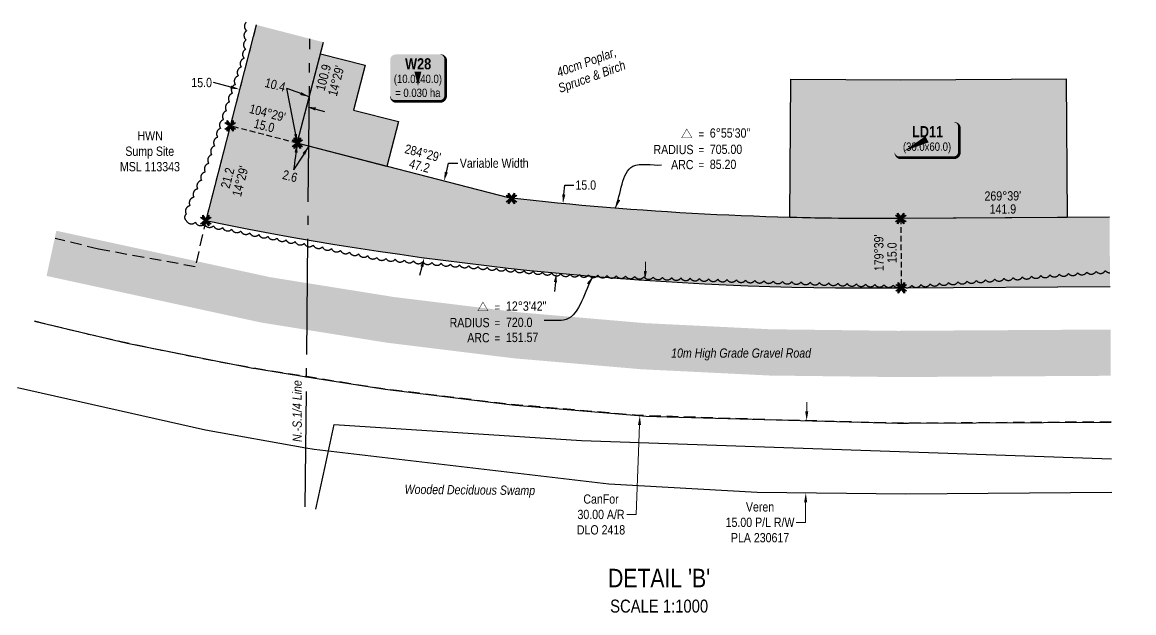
# Model space of a CAD drawing. Extents: x 454192 to 460119, y 6044068 to 6049303.
# Drawn here: x 455611 to 456814, y 6047405 to 6048043 of the extents above; entities that cross this region are included whole.
import ezdxf
from ezdxf.enums import TextEntityAlignment as Align

# ---------------------------------------------------------------- set-up
doc = ezdxf.new("R2010")
doc.units = 0
doc.header["$LTSCALE"] = 5
doc.header["$PDMODE"] = 34
doc.header["$PDSIZE"] = 0.03
for name, pattern in [('0', [1, 1, 0]), ('foc-ACCESSROAD', [3.75, 2.5, -1.25]), ('foc-QUARTERLINE', [33, 25, -3, 2, -3]), ('foc-TIELINE', [1.875, 1.25, -0.625]), ('foc-TOPO', [1, 0.2, -0.8])]:
    doc.linetypes.add(name, pattern=pattern)
doc.layers.get('Defpoints').update_dxf_attribs({"color": 9})
for name, color, linetype in [('AS-ROADS', 254, 'Continuous'), ('C-RW', 13, 'Continuous'), ('DETAIL-T', 7, 'Continuous'), ('F-AR', 190, 'foc-ACCESSROAD'), ('F-WS', 190, 'foc-ACCESSROAD'), ('L-BD', 7, 'Continuous'), ('L-MON', 1, 'Continuous'), ('L-QSEC', 8, 'foc-QUARTERLINE'), ('L-TIE', 7, 'foc-TIELINE'), ('P-PROPOSED', 10, 'Continuous'), ('P-PROPOSED-H', 21, 'Continuous'), ('P-TEMP-BLOCKS', 250, 'Continuous'), ('P-TEMP-H', 41, 'Continuous'), ('P-TEMP_LOG DECK', 46, 'Continuous'), ('P-TEMP_WORKSPACE', 46, 'Continuous'), ('P-TXT', 4, 'Continuous'), ('T-BUSH', 110, '0'), ('T-BUSH-T', 110, 'Continuous'), ('T-GENERAL', 48, 'foc-TOPO'), ('WETLAND', 143, 'Continuous'), ('WETLAND-T', 146, 'Continuous')]:
    doc.layers.add(name, color=color, linetype=linetype)
for name, color, linetype, lineweight in [('C-RW-T', 13, 'Continuous', 9), ('F-AR-T', 190, 'Continuous', 9), ('F-WS-T', 190, 'Continuous', 9)]:
    doc.layers.add(name, color=color, linetype=linetype, lineweight=lineweight)
doc.styles.add('80', font='ARIALN.TTF', dxfattribs={"height": 10})
doc.styles.add('80CG', font='ARIALN.TTF', dxfattribs={"height": 10})
doc.styles.add('80L', font='ARIALN.TTF', dxfattribs={"height": 10})
doc.styles.add('80LS', font='ARIALNI.TTF', dxfattribs={"height": 10})
doc.styles.add('BOLD', font='ARIALNB.TTF')
doc.dimstyles.new('Compass 5 000', dxfattribs={"dimscale": 5, "dimtxt": 9, "dimasz": 2, "dimexe": 0.2, "dimexo": 0.0625, "dimgap": 0.5, "dimtad": 0, "dimtih": 1, "dimtoh": 1, "dimzin": 0, "dimdsep": 46, "dimtxsty": '80CG', "dimcen": 0.1, "dimse1": 1, "dimse2": 1, "dimclrd": 256, "dimclrt": 256, "dimaunit": 1, "dimadec": 4, "dimazin": 0, "dimtfac": 0.06, "dimtofl": 0, "dimtmove": 0, "dimatfit": 1, "dimfxl": 0.2, "dimtolj": 1, "dimtzin": 0, "dimlwd": -1, "dimarcsym": 0})

# ---------------------------------------------------------------- blocks, each defined once
blk = doc.blocks.new('TEMP')
h = blk.add_hatch(color=255)
h.dxf.hatch_style = 1
h.paths.add_polyline_path([(0, 0.25), (-0.67, 1.15), (-0.67, 0.67), (-1.15, 0.67), (-0.25, 0), (-1.15, -0.67), (-0.67, -0.67), (-0.67, -1.15), (0, -0.25), (0.67, -1.15), (0.67, -0.67), (1.15, -0.67), (0.25, 0), (1.15, 0.67), (0.67, 0.67), (0.67, 1.15)])
h.paths.add_polyline_path([(0.57, 0.85), (0.57, 0.57), (0.85, 0.57), (0.08, 0), (0.85, -0.57), (0.57, -0.57), (0.57, -0.85), (0, -0.08), (-0.57, -0.85), (-0.57, -0.57), (-0.85, -0.57), (-0.08, 0), (-0.85, 0.57), (-0.57, 0.57), (-0.57, 0.85), (0, 0.08)], flags=16)
h = blk.add_hatch(color=1)
h.dxf.hatch_style = 1
h.paths.add_polyline_path([(0, 0.08), (-0.57, 0.85), (-0.57, 0.57), (-0.85, 0.57), (-0.08, 0), (-0.85, -0.57), (-0.57, -0.57), (-0.57, -0.85), (0, -0.08), (0.57, -0.85), (0.57, -0.57), (0.85, -0.57), (0.08, 0), (0.85, 0.57), (0.57, 0.57), (0.57, 0.85)])
at = {"color": 1}
for p, q in [((-0.08, 0), (0.08, 0)), ((0, 0.08), (0, -0.08))]:
    blk.add_line(p, q, dxfattribs=at)
at = {"color": 255, "flags": 128}
blk.add_lwpolyline([(-0.25, 0), (-1.15, 0.67), (-0.67, 0.67), (-0.67, 1.15), (0, 0.25), (0.67, 1.15), (0.67, 0.67), (1.15, 0.67), (0.25, 0), (1.15, -0.67), (0.67, -0.67), (0.67, -1.15), (0, -0.25), (-0.67, -1.15), (-0.67, -0.67), (-1.15, -0.67)], close=True, dxfattribs=at)
at = {"color": 1, "flags": 128}
blk.add_lwpolyline([(-0.08, 0), (-0.85, 0.57), (-0.57, 0.57), (-0.57, 0.85), (0, 0.08), (0.57, 0.85), (0.57, 0.57), (0.85, 0.57), (0.08, 0), (0.85, -0.57), (0.57, -0.57), (0.57, -0.85), (0, -0.08), (-0.57, -0.85), (-0.57, -0.57), (-0.85, -0.57)], close=True, dxfattribs=at)
blk = doc.blocks.new('curve')
at = {"const_width": 0.1}
blk.add_lwpolyline([(-4.99, 5.39), (-6.08, 3.49), (-3.89, 3.49)], close=True, dxfattribs=at)
at = {"style": '80'}
for p in [(-2.44, 3.36), (-2.44, -0.04), (-2.44, -3.3)]:
    blk.add_text('=', height=1.8, dxfattribs=at).set_placement(p)
for s, p in [('RADIUS', (-3.54, -0.05)), ('ARC', (-3.54, -3.31))]:
    blk.add_text(s, height=2, dxfattribs=at).set_placement(p, align=Align.RIGHT)
for tag, p in [('DELTA', (0, 3.52)), ('CURVE_RADIUS', (0, 0)), ('ARC_LENGTH', (0, -3.26))]:
    blk.add_attdef(tag, p, '', height=2, dxfattribs=at)
blk = doc.blocks.new('*D520')
at = {"layer": 'Defpoints', "color": 0, "transparency": 16777216}
for p in [(455846, 6047970.7), (455846.4, 6047972), (455919, 6047953.3)]:
    blk.add_point(p, dxfattribs=at)
at = {"layer": 'P-TXT', "transparency": 16777216}
for p, q in [((455836.3, 6047973.2), (455817.7, 6047978)), ((455928.3, 6047949.4), (455938, 6047946.9))]:
    blk.add_line(p, q, dxfattribs=at)
for points in [[(455836.8, 6047974.8), (455835.9, 6047971.6), (455846, 6047970.7)], [(455928.7, 6047951.1), (455927.9, 6047947.8), (455918.6, 6047951.9)]]:
    blk.add_solid(points, dxfattribs=at)
at = {"layer": 'P-TXT', "transparency": 16777216, "insert": (455804.9, 6047978), "char_height": 10, "attachment_point": 5, "style": '80CG'}
blk.add_mtext('\\A1;15.0', dxfattribs=at)
blk = doc.blocks.new('*D521')
at = {"layer": 'Defpoints', "color": 0, "transparency": 16777216}
for p in [(456195.9, 6047847.1), (456196.5, 6047847.1), (456189.3, 6047772)]:
    blk.add_point(p, dxfattribs=at)
at = {"layer": 'P-TXT', "transparency": 16777216}
for p, q in [((456196.9, 6047857.1), (456197.8, 6047867.1)), ((456197.8, 6047867.1), (456207.8, 6047867.1)), ((456187.7, 6047762.1), (456186.8, 6047752.2))]:
    blk.add_line(p, q, dxfattribs=at)
for points in [[(456195.2, 6047857.3), (456198.5, 6047856.9), (456195.9, 6047847.1)], [(456186.1, 6047762.3), (456189.4, 6047762), (456188.7, 6047772.1)]]:
    blk.add_solid(points, dxfattribs=at)
at = {"layer": 'P-TXT', "transparency": 16777216, "insert": (456220.6, 6047867.1), "char_height": 10, "attachment_point": 5, "style": '80CG'}
blk.add_mtext('\\A1;15.0', dxfattribs=at)
blk = doc.blocks.new('*D522')
at = {"layer": 'Defpoints', "color": 0, "transparency": 16777216}
for p in [(456067.2, 6047871.4), (456067.4, 6047871.3), (456046, 6047788.6)]:
    blk.add_point(p, dxfattribs=at)
at = {"layer": 'P-TXT', "transparency": 16777216}
for p, q in [((456069.7, 6047881.1), (456072.2, 6047890.8)), ((456072.2, 6047890.8), (456082.2, 6047890.8)), ((456043.3, 6047778.9), (456040.8, 6047769.3))]:
    blk.add_line(p, q, dxfattribs=at)
for points in [[(456068, 6047881.5), (456071.3, 6047880.7), (456067.2, 6047871.4)], [(456041.7, 6047779.4), (456044.9, 6047778.5), (456045.8, 6047788.6)]]:
    blk.add_solid(points, dxfattribs=at)
at = {"layer": 'P-TXT', "transparency": 16777216, "insert": (456121.5, 6047890.8), "char_height": 10, "attachment_point": 5, "style": '80CG'}
blk.add_mtext('\\A1;Variable Width', dxfattribs=at)
blk = doc.blocks.new('*D523')
at = {"layer": 'Defpoints', "color": 0, "transparency": 16777216}
for p in [(456284.3, 6047764.3), (456278.8, 6047617.7), (456279.1, 6047617.7)]:
    blk.add_point(p, dxfattribs=at)
at = {"layer": 'F-AR-T', "transparency": 16777216}
for p, q in [((456285.1, 6047774.3), (456285.4, 6047784.2)), ((456278.7, 6047607.7), (456275, 6047510.9)), ((456275, 6047510.9), (456265, 6047510.9))]:
    blk.add_line(p, q, dxfattribs=at)
for points in [[(456283.4, 6047774.3), (456286.7, 6047774.2), (456284.7, 6047764.3)], [(456277.1, 6047607.8), (456280.4, 6047607.6), (456279.1, 6047617.7)]]:
    blk.add_solid(points, dxfattribs=at)
at = {"layer": 'F-AR-T', "transparency": 16777216, "insert": (456237.1, 6047510.9), "char_height": 10, "attachment_point": 5, "style": '80CG'}
blk.add_mtext('\\A1;CanFor\\P30.00 A/R\\PDLO 2418', dxfattribs=at)
blk = doc.blocks.new('*D524')
at = {"layer": 'C-RW-T', "transparency": 16777216}
for p, q in [((456459.7, 6047622.3), (456459.9, 6047632.3)), ((456458.5, 6047524.2), (456458.3, 6047502.4)), ((456458.3, 6047502.4), (456448.3, 6047502.4))]:
    blk.add_line(p, q, dxfattribs=at)
for points in [[(456458.1, 6047622.4), (456461.4, 6047622.3), (456459.6, 6047612.3)], [(456456.9, 6047524.2), (456460.2, 6047524.2), (456458.7, 6047534.2)]]:
    blk.add_solid(points, dxfattribs=at)
at = {"layer": 'Defpoints', "color": 0, "transparency": 16777216}
for p in [(456459.1, 6047612.4), (456458.1, 6047534.2), (456458.7, 6047534.2)]:
    blk.add_point(p, dxfattribs=at)
at = {"layer": 'C-RW-T', "transparency": 16777216, "insert": (456409.2, 6047502.4), "char_height": 10, "attachment_point": 5, "style": '80CG'}
blk.add_mtext('\\A1;Veren\\P15.00 P/L R/W\\PPLA 230617', dxfattribs=at)
blk = doc.blocks.new('*U604')
at = {"true_color": 0xff8aff}
h = blk.add_hatch(color=211, dxfattribs=at)
edge = h.paths.add_edge_path()
edge.add_line((-29, -20), (29, -20))
edge.add_arc((29, -14), 6, 270, 360)
edge.add_line((35, -14), (35, 12.5))
edge.add_arc((29, 12.5), 6, 0, 90)
edge.add_line((29, 18.5), (-29, 18.5))
edge.add_arc((-29, 12.5), 6, 90, 180)
edge.add_line((-35, 12.5), (-35, -14))
edge.add_arc((-29, -14), 6, 180, 270)
at = {"color": 250, "flags": 128}
blk.add_lwpolyline([(-29, -20, 3, 3, 0), (29, -20, 3, 3, 0.414214), (35, -14, 3, 3, 0), (35, 12.5, 3, 0, 0.414214), (29, 18.5, 0, 0, 0), (-29, 18.5, 0, 0, 0.414214), (-35, 12.5, 0, 0, 0), (-35, -14, 0, 3, 0.414214)], format="xyseb", close=True, dxfattribs=at)
at = {"flags": 128}
blk.add_lwpolyline([(-25.3, -12.9, 0, 7.5, 0), (0, 0, 0, 0, 0)], format="xyseb", dxfattribs=at)
at = {"color": 250}
for tag, p, height, style in [('TEMP_AREA_W1_001', (-9.2, 2.2), 12, 'BOLD'), ('ENTER_TEXT_001', (-30.7, -12.5), 9, '80')]:
    blk.add_attdef(tag, p, '', height=height, dxfattribs=dict(at, style=style))
blk = doc.blocks.new('*U605')
at = {"true_color": 0xff8aff}
h = blk.add_hatch(color=211, dxfattribs=at)
edge = h.paths.add_edge_path()
edge.add_line((-24, -32.3), (24, -32.3))
edge.add_arc((24, -26.3), 6, 270, 360)
edge.add_line((30, -26.3), (30, 12.5))
edge.add_arc((24, 12.5), 6, 0, 90)
edge.add_line((24, 18.5), (-24, 18.5))
edge.add_arc((-24, 12.5), 6, 90, 180)
edge.add_line((-30, 12.5), (-30, -26.3))
edge.add_arc((-24, -26.3), 6, 180, 270)
at = {"color": 250, "flags": 128}
blk.add_lwpolyline([(-24, -32.3, 3, 3, 0), (24, -32.3, 3, 3, 0.414214), (30, -26.3, 3, 3, 0), (30, 12.5, 3, 0, 0.414214), (24, 18.5, 0, 0, 0), (-24, 18.5, 0, 0, 0.414214), (-30, 12.5, 0, 0, 0), (-30, -26.3, 0, 3, 0.414214)], format="xyseb", close=True, dxfattribs=at)
at = {"flags": 128}
blk.add_lwpolyline([(0.1, -15.6, 0, 7.5, 0), (0, 0, 0, 0, 0)], format="xyseb", dxfattribs=at)
at = {"color": 250}
for tag, p, height, style in [('TEMP_AREA_W1_001', (-9.2, 2.2), 12, 'BOLD'), ('ENTER_TEXT_001', (-30.7, -12.5), 9, '80')]:
    blk.add_attdef(tag, p, '', height=height, dxfattribs=dict(at, style=style))

msp = doc.modelspace()

# ---------------------------------------------------------------- hatches: boundary and pattern name
at = {"layer": 'P-PROPOSED-H'}
h = msp.add_hatch(color=256, dxfattribs=at)
h.dxf.hatch_style = 1
h.paths.add_polyline_path([(456787.371, 6047832.469), (456561.446, 6047831.05, -0.0301566), (456137.206, 6047853.288), (455908.428, 6047912.403), (455936.661, 6048021.665), (455864.046, 6048040.428), (455809.353, 6047828.766, 0.0527273), (456562.04, 6047756.052), (456788.02, 6047757.471)])
at = {"layer": 'P-TEMP-H'}
h = msp.add_hatch(color=256, dxfattribs=at)
h.dxf.hatch_style = 1
h.paths.add_polyline_path([(456005.248, 6047887.385), (455908.428, 6047912.403), (455933.446, 6048009.223), (455981.856, 6047996.714), (455969.347, 6047948.304), (456017.757, 6047935.795)])
h = msp.add_hatch(color=256, dxfattribs=at)
h.dxf.hatch_style = 1
edge = h.paths.add_edge_path()
edge.add_line((456740.5, 6047982.177), (456741.442, 6047832.18))
edge.add_line((456741.442, 6047832.18), (456561.446, 6047831.05))
edge.add_arc((456533.51, 6051355.939), 3525, 268.503473, 270.454067, ccw=False)
edge.add_line((456441.45, 6047832.142), (456442.502, 6047981.889))
edge.add_line((456442.502, 6047981.889), (456561.501, 6047981.053))
edge.add_line((456561.501, 6047981.053), (456740.5, 6047982.177))

# ---------------------------------------------------------------- linework, layer by layer
at = {"layer": 'AS-ROADS', "const_width": 50, "flags": 128}
msp.add_lwpolyline([(456788.638, 6047685.948), (456558.345, 6047684.524), (456420.126, 6047686.204), (456282.745, 6047692.913), (456145.702, 6047704.656), (456009.184, 6047721.407), (455930.287, 6047734.042), (455874.05, 6047743.048), (455642.357, 6047793.346)], dxfattribs=at)
at = {"layer": 'C-RW'}
for points in [[(455623.862, 6047719.848), (455724.14, 6047696.049), (455860.148, 6047669.213), (455863.42, 6047668.627), (455918.424, 6047659.684), (455998.676, 6047647.001), (456003.624, 6047646.312), (456137.925, 6047629.924), (456144.564, 6047629.237), (456277.71, 6047617.973), (456286.046, 6047617.42), (456308.549, 6047616.562), (456558.125, 6047609.65), (456569.839, 6047609.524), (456789.287, 6047610.903)], [(456789.945, 6047534.831), (456566.958, 6047532.902), (456406.222, 6047534.856), (456245.712, 6047543.563), (455926.496, 6047581.18), (455917.664, 6047582.74), (455809.087, 6047601.931), (455605.727, 6047647.78)]]:
    msp.add_lwpolyline(points, dxfattribs=at)
at = {"layer": 'F-AR', "flags": 128}
msp.add_lwpolyline([(456789.287, 6047610.951), (456558.122, 6047609.521), (456417.904, 6047613.534), (456277.713, 6047618.069), (456137.931, 6047630.047), (455998.684, 6047647.133), (455918.427, 6047659.986), (455860.148, 6047669.213, -0.01629048), (455623.862, 6047719.848)], format="xyb", dxfattribs=at)
at = {"layer": 'F-WS'}
msp.add_lwpolyline([(455864.046, 6048040.428), (455810.143, 6047831.823), (455797.869, 6047778.853), (455693.222, 6047797.794), (455646.439, 6047809.566)], dxfattribs=at)
at = {"layer": 'L-QSEC', "flags": 128}
msp.add_lwpolyline([(455917.037, 6047519.039), (455922.032, 6048025.445)], dxfattribs=at)
at = {"layer": 'L-TIE'}
for p, q in [((455908.428, 6047912.403), (455835.813, 6047931.167)), ((456561.446, 6047831.05), (456562.04, 6047756.052))]:
    msp.add_line(p, q, dxfattribs=at)
at = {"layer": 'P-PROPOSED'}
for points in [[(455864.046, 6048040.428), (455809.353, 6047828.766, 0.0527273), (456562.04, 6047756.052), (456788.02, 6047757.471)], [(456787.371, 6047832.469), (456561.446, 6047831.05, -0.0301566), (456137.206, 6047853.288), (455908.428, 6047912.403), (455936.661, 6048021.665)]]:
    msp.add_lwpolyline(points, format="xyb", dxfattribs=at)
at = {"layer": 'P-TEMP_LOG DECK'}
msp.add_lwpolyline([(456740.5, 6047982.177), (456741.442, 6047832.18), (456561.446, 6047831.05, -0.00851127), (456441.45, 6047832.142), (456442.502, 6047981.889), (456561.501, 6047981.053)], format="xyb", close=True, dxfattribs=at)
at = {"layer": 'P-TEMP_WORKSPACE', "flags": 128}
msp.add_lwpolyline([(456005.248, 6047887.385), (455908.428, 6047912.403), (455933.446, 6048009.223), (455981.856, 6047996.714), (455969.347, 6047948.304), (456017.757, 6047935.795)], close=True, dxfattribs=at)
at = {"layer": 'T-BUSH', "flags": 128}
msp.add_lwpolyline([(455853.026, 6048043.276, 0.45828289), (455853.524, 6048034.042, 0.52056705), (455853.058, 6048024.053, 0.52056705), (455852.593, 6048014.064, 0.52056705), (455850.963, 6048004.293, 0.52056705), (455847.772, 6047994.816, 0.52056705), (455844.581, 6047985.339, 0.52056705), (455841.39, 6047975.862, 0.52056705), (455838.198, 6047966.385, 0.52056705), (455835.007, 6047956.907, 0.52056705), (455831.816, 6047947.43, 0.52056705), (455828.625, 6047937.953, 0.52056705), (455825.434, 6047928.476, 0.52056705), (455822.243, 6047918.999, 0.52056705), (455819.052, 6047909.521, 0.52056705), (455815.861, 6047900.044, 0.52056705), (455812.67, 6047890.567, 0.52056705), (455808.871, 6047881.329, 0.52056705), (455804.746, 6047872.22, 0.52056705), (455800.621, 6047863.11, 0.52056705), (455796.496, 6047854, 0.52056705), (455792.372, 6047844.891, 0.52056705), (455788.247, 6047835.781, 0.52056705), (455788.283, 6047828.823, 0.52056705), (455798.101, 6047826.922, 0.52056705), (455807.918, 6047825.021, 0.52056705), (455817.736, 6047823.12, 0.52056705), (455827.554, 6047821.219, 0.52056705), (455837.371, 6047819.319, 0.52056705), (455847.189, 6047817.418, 0.52056705), (455857.007, 6047815.517, 0.52056705), (455866.824, 6047813.616, 0.52056705), (455876.642, 6047811.715, 0.52056705), (455886.46, 6047809.815, 0.52056705), (455896.278, 6047807.914, 0.52056705), (455906.095, 6047806.013, 0.52056705), (455915.913, 6047804.112, 0.52056705), (455925.731, 6047802.211, 0.52056705), (455935.548, 6047800.311, 0.52056705), (455945.366, 6047798.41, 0.52056705), (455955.184, 6047796.509, 0.52056705), (455965.001, 6047794.608, 0.52056705), (455974.819, 6047792.707, 0.52056705), (455984.637, 6047790.807, 0.52056705), (455994.454, 6047788.906, 0.52056705), (456004.389, 6047787.84, 0.52056705), (456014.351, 6047786.963, 0.52056705), (456024.312, 6047786.087, 0.52056705), (456034.274, 6047785.21, 0.52056705), (456044.235, 6047784.333, 0.52056705), (456054.197, 6047783.456, 0.52056705), (456064.158, 6047782.58, 0.52056705), (456074.12, 6047781.703, 0.52056705), (456084.081, 6047780.826, 0.52056705), (456094.043, 6047779.949, 0.52056705), (456104.004, 6047779.073, 0.52056705), (456113.966, 6047778.196, 0.52056705), (456123.927, 6047777.319, 0.52056705), (456133.889, 6047776.442, 0.52056705), (456143.85, 6047775.566, 0.52056705), (456153.812, 6047774.689, 0.52056705), (456163.773, 6047773.812, 0.52056705), (456173.735, 6047772.935, 0.52056705), (456183.696, 6047772.059, 0.52056705), (456193.658, 6047771.182, 0.52056705), (456203.643, 6047770.695, 0.52056705), (456213.637, 6047770.361, 0.52056705), (456223.632, 6047770.026, 0.52056705), (456233.626, 6047769.691, 0.52056705), (456243.62, 6047769.357, 0.52056705), (456253.615, 6047769.022, 0.52056705), (456263.609, 6047768.687, 0.52056705), (456273.604, 6047768.352, 0.52056705), (456283.598, 6047768.018, 0.52056705), (456293.592, 6047767.683, 0.52056705), (456303.587, 6047767.348, 0.52056705), (456313.581, 6047767.014, 0.52056705), (456323.576, 6047766.679, 0.52056705), (456333.57, 6047766.344, 0.52056705), (456343.564, 6047766.009, 0.52056705), (456353.559, 6047765.675, 0.52056705), (456363.553, 6047765.34, 0.52056705), (456373.548, 6047765.005, 0.52056705), (456383.542, 6047764.67, 0.52056705), (456393.536, 6047764.336, 0.52056705), (456403.531, 6047764.001, 0.52056705), (456413.525, 6047763.666, 0.52056705), (456423.52, 6047763.332, 0.52056705), (456433.514, 6047762.997, 0.52056705), (456443.508, 6047762.662, 0.52056705), (456453.503, 6047762.327, 0.52056705), (456463.497, 6047761.993, 0.52056705), (456473.492, 6047761.658, 0.52056705), (456483.486, 6047761.323, 0.52056705), (456493.48, 6047760.988, 0.52056705), (456503.475, 6047760.654, 0.52056705), (456513.469, 6047760.319, 0.52056705), (456523.464, 6047759.984, 0.52056705), (456533.458, 6047759.65, 0.52056705), (456543.452, 6047759.315, 0.52056705), (456553.447, 6047758.98, 0.52056705), (456563.441, 6047758.645, 0.52056705), (456573.427, 6047758.727, 0.52056705), (456583.398, 6047759.482, 0.52056705), (456593.37, 6047760.237, 0.52056705), (456603.341, 6047760.993, 0.52056705), (456613.312, 6047761.748, 0.52056705), (456623.284, 6047762.504, 0.52056705), (456633.255, 6047763.259, 0.52056705), (456643.227, 6047764.015, 0.52056705), (456653.198, 6047764.77, 0.52056705), (456663.17, 6047765.526, 0.52056705), (456673.141, 6047766.281, 0.52056705), (456683.112, 6047767.037, 0.52056705), (456693.084, 6047767.792, 0.52056705), (456703.055, 6047768.548, 0.52056705), (456713.027, 6047769.303, 0.52056705), (456722.998, 6047770.059, 0.52056705), (456732.97, 6047770.814, 0.52056705), (456742.941, 6047771.569, 0.52056705), (456752.912, 6047772.325, 0.52056705), (456762.884, 6047773.08, 0.52056705), (456772.855, 6047773.836, 0.52056705), (456782.827, 6047774.591, 0.23956142), (456787.891, 6047772.366)], format="xyb", dxfattribs=at)
at = {"layer": 'WETLAND'}
msp.add_lwpolyline([(455928.517, 6047516.588), (455938.582, 6047562.864), (455948.424, 6047608.117), (456215.933, 6047590.913), (456789.633, 6047570.997)], dxfattribs=at)

# ---------------------------------------------------------------- block references
at = {"layer": 'L-BD', "xscale": 5.00000000000002, "yscale": 5.00000000000002, "zscale": 5.00000000000002}
for p, values in [((456354.846, 6047900.889), {'DELTA': '6%%d55\'30"', 'CURVE_RADIUS': '705.00', 'ARC_LENGTH': '85.20'}), ((456134.233, 6047713.702), {'DELTA': '12%%d3\'42"', 'CURVE_RADIUS': '720.0', 'ARC_LENGTH': '151.57'})]:
    msp.add_blockref('curve', p, dxfattribs=at).add_auto_attribs(values)
at = {"layer": 'L-MON', "xscale": 5.00000000000002, "yscale": 5.00000000000002, "zscale": 5.00000000000002}
for p in [(455835.813, 6047931.167), (455908.428, 6047912.403), (456140.152, 6047852.526), (455809.353, 6047828.766), (456561.446, 6047831.05), (456562.04, 6047756.052)]:
    msp.add_blockref('TEMP', p, dxfattribs=at)
at = {"layer": 'P-TEMP-BLOCKS'}
ref = msp.add_blockref('*U605', (456038.916, 6047989.983), dxfattribs=at)
ref.add_attrib('TEMP_AREA_W1_001', 'W28', (456025.066, 6047992.33), dxfattribs={"layer": '0', "color": 250, "height": 12, "style": 'BOLD'})
ref.add_attrib('ENTER_TEXT_001', '(10.0x40.0)', (456012.839, 6047977.513), dxfattribs={"layer": '0', "color": 250, "height": 9, "style": '80'})
ref.add_attrib('ENTER_TEXT_002', '= 0.030 ha', (456014.347, 6047962.477), dxfattribs={"layer": '0', "color": 250, "height": 9, "style": '80'})
ref = msp.add_blockref('*U604', (456589.913, 6047916.725), dxfattribs=at)
ref.add_attrib('TEMP_AREA_W1_001', 'LD11', (456573.698, 6047918.97), dxfattribs={"layer": '0', "color": 250, "height": 12, "style": 'BOLD'})
ref.add_attrib('ENTER_TEXT_001', '(30.0x60.0)', (456563.837, 6047904.255), dxfattribs={"layer": '0', "color": 250, "height": 9, "style": '80'})

# ---------------------------------------------------------------- texts
at = {"layer": 'DETAIL-T', "color": 3, "insert": (456300.001, 6047428.404), "char_height": 19.99414, "width": 223.79244, "attachment_point": 5, "style": '80CG'}
msp.add_mtext("DETAIL 'B'\\P{\\H0.7x;SCALE 1:1000}", dxfattribs=at)
at = {"layer": 'F-WS-T', "insert": (455715.935, 6047925.464), "char_height": 10.00517, "attachment_point": 1, "style": '80L'}
msp.add_mtext_dynamic_manual_height_columns('\\pi19.514;HWN\\P\\pi6.3459;Sump Site\\P\\pi0.47658;MSL 113343', width=64.55357, gutter_width=50.026, heights=[0], dxfattribs=at)
at = {"layer": 'L-BD', "style": '80L'}
for s, rotation, p in [('100.9', 75.5119, (455936.618, 6047983.529)), ("14°29'", 75.5119, (455950.415, 6047979.964)), ('10.4', 345.5119, (455884.519, 6047975.587)), ("104°29'", 345.5119, (455876.174, 6047945.268)), ('15.0', 345.5119, (455872.609, 6047931.471)), ("284°29'", 345.5119, (456044.246, 6047901.838)), ('47.2', 345.5119, (456040.681, 6047888.041)), ('21.2', 75.5119, (455832.894, 6047874.87)), ("14°29'", 75.5119, (455846.691, 6047871.305)), ('2.6', 345.5119, (455900.522, 6047876.886)), ("269°39'", 0.3598, (456671.917, 6047855.494)), ('141.9', 0.3598, (456672.006, 6047841.244)), ("179°39'", 90.4541, (456537.78, 6047793.893)), ('15.0', 90.4541, (456552.03, 6047794.006))]:
    msp.add_text(s, height=10, rotation=rotation, dxfattribs=at).set_placement(p, align=Align.MIDDLE)
at = {"layer": 'L-QSEC', "style": '80LS'}
msp.add_text('N.-S.1/4 Line', height=9.99225, rotation=90.099446, dxfattribs=at).set_placement((455908.036, 6047622.736), align=Align.MIDDLE)
at = {"layer": 'T-GENERAL', "insert": (456388.708, 6047683.998), "char_height": 9.98763, "width": 152.01943, "attachment_point": 5, "rotation": 0.005425, "style": '80CG'}
msp.add_mtext('\\A1;{\\fArial Narrow|b0|i1|c0|p34;10m High Grade Gravel Road }', dxfattribs=at)
at = {"layer": 'WETLAND-T', "insert": (456095.209, 6047542.528), "char_height": 9.98763, "width": 141.03713, "attachment_point": 2, "rotation": 359.475068, "style": '80LS'}
msp.add_mtext('Wooded Deciduous Swamp', dxfattribs=at)

# ---------------------------------------------------------------- dimensions: what is measured, and where the dimension line sits
at = {"layer": 'C-RW-T'}
dim = msp.add_linear_dim(base=(456458.67, 6047534.218), p1=(456459.067, 6047612.356), p2=(456458.118, 6047534.225), angle=269.30367, text='Veren\\P15.00 P/L R/W\\PPLA 230617', dimstyle='Compass 5 000', dxfattribs=at)
dim.commit()
dim.dimension.update_dxf_attribs({"geometry": '*D524', "text_midpoint": (456409.197, 6047502.378), "dimtype": 161})
at = {"layer": 'F-AR-T'}
dim = msp.add_linear_dim(base=(456279.098, 6047617.685), p1=(456284.337, 6047764.273), p2=(456278.75, 6047617.698), angle=267.817377, text='CanFor\\P30.00 A/R\\PDLO 2418', dimstyle='Compass 5 000', dxfattribs=at)
dim.commit()
dim.dimension.update_dxf_attribs({"geometry": '*D523', "text_midpoint": (456237.106, 6047510.919), "dimtype": 161})
at = {"layer": 'P-TXT'}
for base, p1, p2, angle, text, picture, middle in [((455846.029, 6047970.703), (455918.988, 6047953.271), (455846.373, 6047972.035), 165.511872, '15.0', '*D520', (455804.916, 6047978.031)), ((456067.154, 6047871.389), (456046.012, 6047788.562), (456067.398, 6047871.326), 75.511872, 'Variable Width', '*D522', (456121.486, 6047890.769)), ((456195.907, 6047847.143), (456189.336, 6047772.033), (456196.544, 6047847.082), 84.514525, '15.0', '*D521', (456220.572, 6047867.063))]:
    dim = msp.add_linear_dim(base=base, p1=p1, p2=p2, angle=angle, text=text, dimstyle='Compass 5 000', dxfattribs=at)
    dim.commit()
    dim.dimension.update_dxf_attribs({"geometry": picture, "text_midpoint": middle, "dimtype": 161})

# ---------------------------------------------------------------- leaders
at = {"layer": 'L-BD', "color": 3, "path_type": 1}
for points in [[(455908.428, 6047912.403), (455897.201, 6047971.702)], [(455921.413, 6047962.656), (455897.201, 6047971.702)], [(455908.428, 6047912.403), (455904.366, 6047883.611)], [(455920.886, 6047909.184), (455904.366, 6047883.611)]]:
    msp.add_leader(points, dimstyle='Compass 5 000', override={"dimgap": 0.5, "dimtad": 0}, dxfattribs=at)
at = {"layer": 'L-BD', "path_type": 1}
for points in [[(456252.572, 6047842.152), (456271.648, 6047887.484), (456302.672, 6047888.91)], [(456228.449, 6047768.531), (456199.297, 6047721.933), (456175.427, 6047720.786)]]:
    msp.add_leader(points, dimstyle='Compass 5 000', override={"dimgap": 0.5, "dimtad": 0}, dxfattribs=at)

# ---------------------------------------------------------------- next in the draw order: texts
at = {"layer": 'T-BUSH-T', "insert": (456219.66, 6048004.899), "char_height": 9.98763, "width": 76.12437, "attachment_point": 2, "rotation": 20.005425, "style": '80LS', "bg_fill": 3, "box_fill_scale": 1.15, "bg_fill_color": 256, "bg_fill_true_color": 256, "bg_fill_transparency": 0}
msp.add_mtext('40cm Poplar,\\PSpruce & Birch', dxfattribs=at)

doc.saveas('drawing.dxf')
